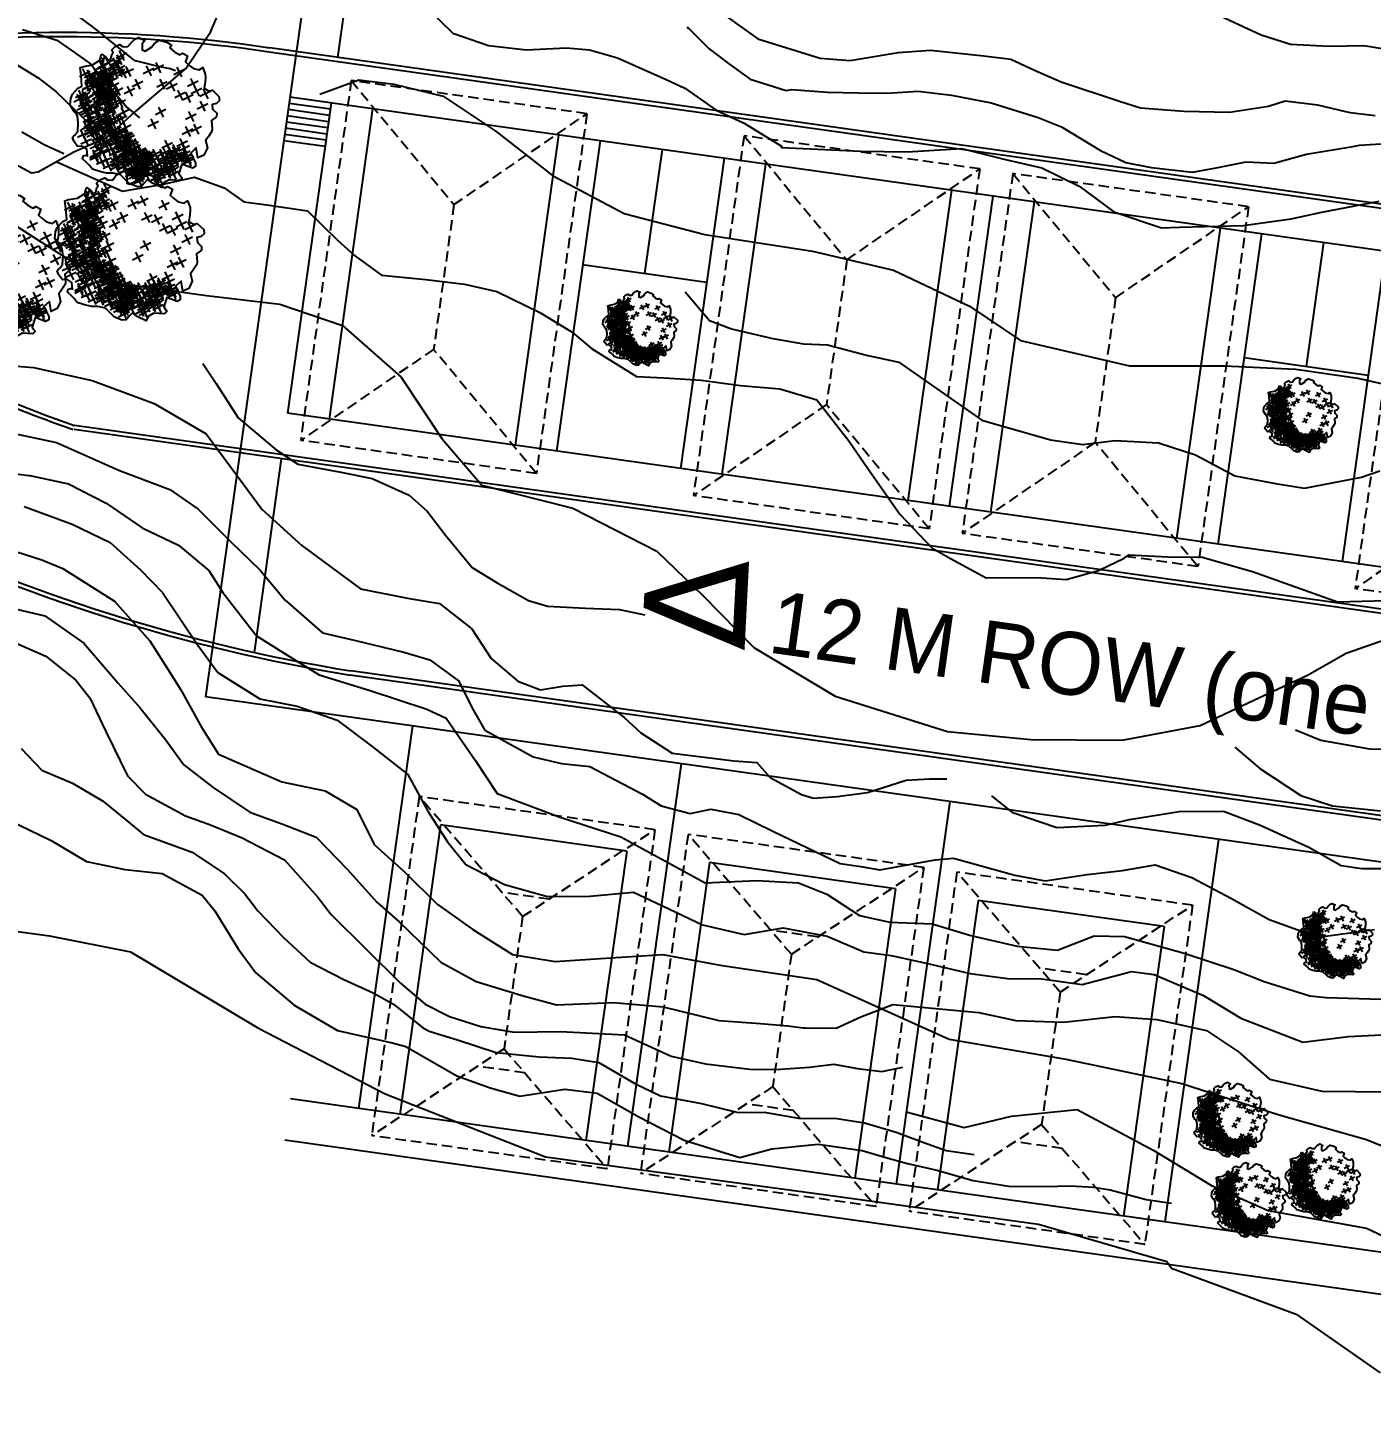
# Model space of a CAD drawing. Header units: inches. Extents: x 200 to 566, y -336 to 11.
# Drawn here: x 244.4 to 308.8, y -160.7 to -94.6 of the extents above; entities that cross this region are included whole.
import ezdxf

# ---------------------------------------------------------------- set-up
doc = ezdxf.new("R2010")
doc.units = ezdxf.units.IN
doc.header["$MEASUREMENT"] = 0
doc.linetypes.add('DASHED', pattern=[0.75, 0.5, -0.25])
doc.layers.get('0').update_dxf_attribs({"color": 31})
for name, color, linetype in [('boundary', 21, 'Continuous'), ('NEW', 7, 'Continuous'), ('pavement', 32, 'Continuous'), ('retaining wall', 7, 'Continuous'), ('roof', 1, 'DASHED'), ('trees', 76, 'Continuous')]:
    doc.layers.add(name, color=color, linetype=linetype)

# ---------------------------------------------------------------- blocks, each defined once
blk = doc.blocks.new('decitree')
at = {"layer": 'boundary'}
blk.add_lwpolyline([(-4.54, 2.53), (-4.18, 2.47), (-3.98, 2.25), (-3.73, 2.5), (-3.82, 2.86), (-3.79, 3.05), (-3.98, 3.19), (-3.85, 3.55), (-3.6, 3.83), (-3.26, 3.8), (-2.93, 3.97), (-2.85, 4.33), (-2.68, 4.75), (-2.46, 5), (-1.93, 5), (-2.01, 4.66), (-1.79, 4.22), (-1.54, 4.25), (-1.21, 4.75), (-1.15, 5.08), (-0.9, 5.52), (-0.29, 5.63), (0.15, 5.58), (0.12, 5.33), (0.65, 5.19), (1.1, 5.19), (1.23, 5.38), (1.68, 5.36), (1.73, 4.86), (2.1, 4.75), (2.54, 4.66), (3.01, 4.75), (3.18, 5.05), (3.59, 4.66), (3.71, 4.44), (3.84, 4.11), (3.98, 3.61), (4.4, 3.58), (4.65, 3.75), (5.34, 3.53), (5.51, 3.25), (5.4, 2.94), (5.12, 2.72), (5.32, 2.39), (5.76, 2.25), (5.87, 1.97), (5.65, 1.53), (5.98, 0.97), (6.04, 0.78), (5.98, 0.31), (5.9, -0.11), (6.29, -0.58), (6.29, -1.22), (5.95, -1.63), (5.68, -1.25), (5.48, -0.97), (5.26, -1.52), (5.95, -2.08), (6.07, -2.33), (5.9, -2.55), (5.01, -2.63), (5.12, -3.41), (5.51, -3.63), (5.4, -3.88), (4.62, -4.19), (4.32, -4.63), (4.34, -5.02), (3.54, -5.02), (3.07, -4.91), (2.93, -5.32), (2.87, -5.63), (2.59, -5.79), (1.93, -5.85), (1.71, -5.77), (0.96, -5.52), (0.37, -5.66), (-0.1, -5.88), (-0.65, -5.99), (-1.26, -6.07), (-1.62, -5.9), (-1.93, -5.79), (-2.32, -5.68), (-2.37, -5.43), (-2.21, -5.29), (-2.07, -5.29), (-2.35, -4.82), (-2.82, -4.77), (-3.1, -4.96), (-3.57, -4.71), (-3.79, -4.49), (-3.76, -4.32), (-3.71, -4.24), (-3.62, -3.85), (-3.87, -3.24), (-4.18, -2.74), (-4.43, -2.58), (-4.57, -2.55), (-5.07, -2.24), (-5.26, -1.74), (-5.29, -1.36), (-5.09, -0.75), (-4.87, -0.47), (-5.32, 0.31), (-5.65, 0.81), (-5.43, 1.03), (-4.85, 1.45), (-4.48, 2.03), (-4.57, 2.47), (-4.54, 2.55)], dxfattribs=at)
at = {"layer": 'trees', "linetype": 'Continuous'}
for points in [[(-3.43, 3.39), (-2.74, 2.83)], [(-2.79, 3.47), (-3.37, 2.72)], [(-0.38, 3.78), (0.32, 3.22)], [(0.26, 3.86), (-0.32, 3.11)], [(1.29, 4.19), (1.98, 3.64)], [(1.93, 4.27), (1.35, 3.53)], [(2.68, 3.83), (3.37, 3.28)], [(3.32, 3.91), (2.73, 3.16)], [(3.21, 3.41), (3.9, 2.86)], [(3.84, 3.5), (3.26, 2.75)], [(3.93, 3.53), (4.62, 2.97)], [(4.57, 3.61), (3.98, 2.86)], [(-4.59, 2.23), (-4.33, 2.19), (-4.18, 2.01), (-4.26, 2.45), (-4.26, 2.46)], [(-4.59, 2.23), (-4.33, 2.19), (-4.18, 2.01), (-4.26, 2.45), (-4.26, 2.46)], [(-4.12, 2.44), (-3.43, 1.89)], [(-3.48, 2.53), (-4.07, 1.78)], [(-3.62, 2.64), (-2.93, 2.08)], [(-2.99, 2.72), (-3.57, 1.97)], [(-3.48, 2.55), (-2.79, 2)], [(-2.9, 2.28), (-3.48, 1.53)], [(-3.46, 3), (-2.76, 2.44)], [(-2.85, 2.64), (-3.43, 1.89)], [(-2.82, 3.08), (-3.4, 2.33)], [(-3.12, 2.39), (-2.43, 1.83)], [(-2.49, 2.47), (-3.07, 1.72)], [(-2.37, 2.22), (-2.96, 1.47)], [(-2.04, 2.28), (-2.62, 1.53)], [(-2.4, 2.47), (-1.71, 1.92)], [(-1.76, 2.55), (-2.35, 1.81)], [(-0.96, 3.22), (-0.26, 2.67)], [(-0.32, 3.3), (-0.9, 2.55)], [(0.49, 2.72), (1.18, 2.17)], [(1.12, 2.8), (0.54, 2.06)], [(1.26, 2.92), (1.96, 2.36)], [(1.9, 3), (1.32, 2.25)], [(2.15, 2.55), (2.84, 2)], [(2.79, 2.64), (2.21, 1.89)], [(2.79, 2.67), (3.48, 2.11)], [(3.43, 2.75), (2.84, 2)], [(4.15, 2.53), (4.84, 1.97)], [(4.79, 2.61), (4.21, 1.86)], [(-4.62, 1.22), (-3.93, 0.67)], [(-3.98, 1.31), (-4.57, 0.56)], [(-4.46, 1.92), (-3.76, 1.36)], [(-4.4, 2.06), (-3.71, 1.5)], [(-3.82, 2), (-4.4, 1.25)], [(-3.76, 2.14), (-4.35, 1.39)], [(-4.32, 1.56), (-3.62, 1)], [(-3.68, 1.64), (-4.26, 0.89)], [(-4.07, 1.81), (-3.37, 1.25)], [(-3.43, 1.89), (-4.01, 1.14)], [(-4.01, 1.14), (-3.32, 0.59)], [(-3.37, 1.22), (-3.96, 0.47)], [(-3.9, 1.36), (-3.21, 0.81)], [(-3.26, 1.45), (-3.85, 0.7)], [(-3.79, 1.39), (-3.1, 0.84)], [(-3.15, 1.47), (-3.73, 0.72)], [(-3.6, 1.2), (-2.9, 0.64)], [(-3.57, 1.67), (-2.87, 1.11)], [(-3.54, 2.19), (-2.85, 1.64)], [(-2.96, 1.28), (-3.54, 0.53)], [(-3.54, 1.25), (-2.85, 0.7)], [(-2.93, 1.75), (-3.51, 1)], [(-2.9, 1.33), (-3.48, 0.59)], [(-3.43, 2.03), (-2.74, 1.47)], [(-2.79, 2.11), (-3.37, 1.36)], [(-3.29, 1.2), (-2.6, 0.64)], [(-3.26, 1.86), (-2.57, 1.31)], [(-2.65, 1.28), (-3.23, 0.53)], [(-2.62, 1.94), (-3.21, 1.2)], [(-3.01, 2.14), (-2.32, 1.58)], [(-2.68, 2.19), (-1.99, 1.64)], [(-1.62, 1.11), (-0.93, 0.56)], [(-0.99, 1.2), (-1.57, 0.45)], [(-1.29, 1.89), (-0.6, 1.33)], [(-0.65, 1.97), (-1.24, 1.22)], [(3.68, 1.39), (4.37, 0.84)], [(4.32, 1.47), (3.73, 0.72)], [(-5.43, 0.81), (-4.73, 0.25)], [(-4.79, 0.89), (-5.37, 0.14)], [(-5.07, 0.89), (-4.37, 0.34)], [(-4.43, 0.97), (-5.01, 0.22)], [(-4.87, 0.67), (-4.18, 0.11)], [(-4.23, 0.75), (-4.82, 0)], [(-4.82, 0.56), (-4.12, 0)], [(-4.18, 0.64), (-4.76, -0.11)], [(-4.15, 0.06), (-4.73, -0.69)], [(-4.15, 0), (-4.73, -0.75)], [(-4.68, 0.59), (-3.98, 0.03)], [(-4.65, 0.5), (-3.96, -0.05)], [(-4.04, 0.67), (-4.62, -0.08)], [(-4.01, 0.59), (-4.6, -0.16)], [(-4.54, 0.78), (-3.85, 0.22)], [(-3.9, 0.86), (-4.48, 0.11)], [(-4.4, 0.03), (-3.71, -0.52)], [(-3.76, 0.11), (-4.35, -0.63)], [(-4.32, 0.45), (-3.62, -0.11)], [(-3.68, 0.53), (-4.26, -0.22)], [(-4.21, 0.45), (-3.51, -0.11)], [(-4.15, 0.53), (-3.46, -0.02)], [(-3.57, 0.53), (-4.15, -0.22)], [(-3.51, 0.61), (-4.1, -0.14)], [(-4.04, 0.89), (-3.35, 0.34)], [(-3.4, 0.97), (-3.98, 0.22)], [(-3.9, 0.03), (-3.21, -0.52)], [(-3.26, 0.11), (-3.85, -0.63)], [(-3.82, 0.45), (-3.12, -0.11)], [(-3.23, 0.03), (-3.82, -0.72)], [(-3.18, 0.53), (-3.76, -0.22)], [(-3.68, 0.53), (-2.99, -0.02)], [(-3.04, 0.61), (-3.62, -0.14)], [(-3.6, 0.97), (-2.9, 0.42)], [(-2.96, 1.06), (-3.54, 0.31)], [(-3.46, 0.34), (-2.76, -0.22)], [(-3.46, 0.09), (-2.76, -0.47)], [(-2.82, 0.42), (-3.4, -0.33)], [(-2.82, 0.17), (-3.4, -0.58)], [(-2.82, 0.03), (-3.4, -0.72)], [(-3.32, 0.7), (-2.62, 0.14)], [(-2.68, 0.78), (-3.26, 0.03)], [(-2.65, 0), (-3.23, -0.75)], [(-3.18, 0.09), (-2.49, -0.47)], [(-2.57, 0.03), (-3.15, -0.72)], [(-2.54, 0.17), (-3.12, -0.58)], [(-3.04, 0.47), (-2.35, -0.08)], [(-2.4, 0.56), (-2.99, -0.19)], [(-2.96, 0.95), (-2.26, 0.39)], [(-2.96, 0.17), (-2.26, -0.39)], [(-2.32, 1.03), (-2.9, 0.28)], [(-2.32, 0.25), (-2.9, -0.5)], [(-2.68, 0.14), (-1.99, -0.41)], [(-2.65, 0.22), (-1.96, -0.33)], [(-2.04, 0.22), (-2.62, -0.52)], [(-2.01, 0.31), (-2.6, -0.44)], [(-2.51, 0.72), (-1.82, 0.17)], [(-1.87, 0.81), (-2.46, 0.06)], [(-1.26, 0.03), (-1.85, -0.72)], [(1.35, 0.67), (2.04, 0.11)], [(1.98, 0.75), (1.4, 0)], [(3.96, 0.2), (4.65, -0.36)], [(4.59, 0.28), (4.01, -0.47)], [(4.48, 0.67), (5.18, 0.11)], [(5.12, 0.75), (4.54, 0)], [(-4.98, -0.86), (-4.29, -1.41)], [(-4.35, -0.77), (-4.93, -1.52)], [(-4.79, -0.02), (-4.1, -0.58)], [(-4.79, -0.08), (-4.1, -0.63)], [(-4.73, -0.77), (-4.04, -1.33)], [(-4.1, -0.69), (-4.68, -1.44)], [(-4.37, -0.83), (-3.68, -1.38)], [(-3.73, -0.75), (-4.32, -1.49)], [(-4.01, -0.27), (-3.32, -0.83)], [(-3.37, -0.19), (-3.96, -0.94)], [(-3.87, -0.05), (-3.18, -0.61)], [(-3.73, -0.41), (-3.04, -0.97)], [(-3.1, -0.33), (-3.68, -1.08)], [(-3.65, -0.94), (-2.96, -1.49)], [(-3.01, -0.86), (-3.6, -1.61)], [(-3.51, -0.11), (-2.82, -0.66)], [(-3.51, -0.61), (-2.82, -1.16)], [(-2.87, -0.02), (-3.46, -0.77)], [(-3.46, -0.05), (-2.76, -0.61)], [(-2.87, -0.52), (-3.46, -1.27)], [(-3.4, -0.3), (-2.71, -0.86)], [(-2.76, -0.22), (-3.35, -0.97)], [(-3.29, -0.08), (-2.6, -0.63)], [(-3.29, -1.02), (-2.6, -1.58)], [(-2.65, -0.94), (-3.23, -1.69)], [(-3.21, -0.05), (-2.51, -0.61)], [(-3.12, -0.27), (-2.43, -0.83)], [(-3.12, -0.61), (-2.43, -1.16)], [(-2.49, -0.19), (-3.07, -0.94)], [(-2.49, -0.52), (-3.07, -1.27)], [(-2.85, -0.27), (-2.15, -0.83)], [(-2.82, -0.33), (-2.12, -0.88)], [(-2.21, -0.19), (-2.79, -0.94)], [(-2.18, -0.25), (-2.76, -1)], [(-2.74, -0.11), (-2.04, -0.66)], [(-2.1, -0.02), (-2.68, -0.77)], [(-2.62, -0.22), (-1.93, -0.77)], [(-2.6, -0.8), (-1.9, -1.36)], [(-1.99, -0.14), (-2.57, -0.88)], [(-2.57, -0.72), (-1.87, -1.27)], [(-1.96, -0.72), (-2.54, -1.47)], [(-1.93, -0.63), (-2.51, -1.38)], [(-2.37, -0.83), (-1.68, -1.38)], [(-1.74, -0.75), (-2.32, -1.49)], [(-2.26, -0.16), (-1.57, -0.72)], [(-2.26, -0.88), (-1.57, -1.44)], [(-1.62, -0.08), (-2.21, -0.83)], [(-2.21, -0.72), (-1.51, -1.27)], [(-1.62, -0.8), (-2.21, -1.55)], [(-1.57, -0.63), (-2.15, -1.38)], [(-1.9, -0.05), (-1.21, -0.61)], [(-1.32, -0.63), (-0.63, -1.19)], [(-0.68, -0.55), (-1.26, -1.3)], [(-0.6, -1.08), (-1.18, -1.83)], [(1.21, -0.44), (1.9, -1)], [(1.85, -0.36), (1.26, -1.11)], [(3.98, -0.86), (4.68, -1.41)], [(4.62, -0.77), (4.04, -1.52)], [(4.93, -1.05), (4.34, -1.8)], [(-4.96, -1.22), (-4.26, -1.77)], [(-4.32, -1.13), (-4.9, -1.88)], [(-4.48, -1.38), (-3.79, -1.94)], [(-4.46, -1.69), (-3.76, -2.24)], [(-3.85, -1.3), (-4.43, -2.05)], [(-3.82, -1.61), (-4.4, -2.35)], [(-4.29, -1.25), (-3.6, -1.8)], [(-3.65, -1.16), (-4.23, -1.91)], [(-4.18, -1.83), (-3.48, -2.38)], [(-3.54, -1.74), (-4.12, -2.49)], [(-4.01, -1.91), (-3.32, -2.47)], [(-3.37, -1.83), (-3.96, -2.58)], [(-3.87, -1.49), (-3.18, -2.05)], [(-3.23, -1.41), (-3.82, -2.16)], [(-3.73, -1.94), (-3.04, -2.49)], [(-3.1, -1.86), (-3.68, -2.6)], [(-2.82, -2.19), (-3.4, -2.94)], [(-3.29, -1.52), (-2.6, -2.08)], [(-3.26, -1.36), (-2.57, -1.91)], [(-2.65, -1.44), (-3.23, -2.19)], [(-2.62, -1.27), (-3.21, -2.02)], [(-2.96, -1.94), (-2.26, -2.49)], [(-2.32, -1.86), (-2.9, -2.6)], [(-2.71, -2.19), (-2.01, -2.74)], [(-2.65, -1.91), (-1.96, -2.47)], [(-2.07, -2.1), (-2.65, -2.85)], [(-2.01, -1.83), (-2.6, -2.58)], [(-2.51, -1.19), (-1.82, -1.74)], [(-2.51, -1.41), (-1.82, -1.97)], [(-1.87, -1.11), (-2.46, -1.86)], [(-1.87, -1.33), (-2.46, -2.08)], [(-2.37, -1.66), (-1.68, -2.22)], [(-2.35, -1.83), (-1.65, -2.38)], [(-1.74, -1.58), (-2.32, -2.33)], [(-1.71, -1.74), (-2.29, -2.49)], [(-2.01, -1.66), (-1.32, -2.22)], [(-1.43, -2.13), (-2.01, -2.88)], [(-1.37, -1.58), (-1.96, -2.33)], [(-1.96, -2.08), (-1.26, -2.63)], [(-1.93, -1.61), (-1.24, -2.16)], [(-1.32, -1.99), (-1.9, -2.74)], [(-1.29, -1.52), (-1.87, -2.27)], [(-1.82, -1.99), (-1.13, -2.55)], [(-1.76, -1.41), (-1.07, -1.97)], [(-1.18, -1.91), (-1.76, -2.66)], [(-1.13, -1.33), (-1.71, -2.08)], [(-1.43, -1.33), (-0.74, -1.88)], [(-0.79, -1.25), (-1.37, -1.99)], [(-1.29, -2.13), (-0.6, -2.69)], [(-1.24, -1.16), (-0.54, -1.72)], [(-0.65, -2.05), (-1.24, -2.8)], [(-0.93, -2.1), (-0.24, -2.66)], [(-0.29, -2.02), (-0.88, -2.77)], [(-0.21, -2.13), (-0.79, -2.88)], [(-0.18, -2.16), (-0.76, -2.91)], [(-0.65, -1.66), (0.04, -2.22)], [(-0.01, -1.58), (-0.6, -2.33)], [(-0.35, -2.19), (0.35, -2.74)], [(0.29, -2.1), (-0.29, -2.85)], [(-0.21, -2.19), (0.49, -2.74)], [(0.43, -2.1), (-0.15, -2.85)], [(0.6, -2.19), (0.01, -2.94)], [(2.96, -1.49), (3.65, -2.05)], [(3.59, -1.41), (3.01, -2.16)], [(3.07, -2.08), (3.76, -2.63)], [(3.71, -1.99), (3.12, -2.74)], [(3.46, -1.86), (4.15, -2.41)], [(4.09, -1.77), (3.51, -2.52)], [(4.23, -2.13), (3.65, -2.88)], [(3.68, -1.52), (4.37, -2.08)], [(4.32, -1.44), (3.73, -2.19)], [(3.73, -1.72), (4.43, -2.27)], [(4.34, -2.16), (3.76, -2.91)], [(4.37, -1.63), (3.79, -2.38)], [(3.98, -1.86), (4.68, -2.41)], [(4.62, -1.77), (4.04, -2.52)], [(4.68, -2.13), (4.09, -2.88)], [(4.29, -1.13), (4.98, -1.69)], [(4.32, -1.94), (5.01, -2.49)], [(4.95, -1.86), (4.37, -2.6)], [(4.51, -1.49), (5.2, -2.05)], [(5.15, -1.41), (4.57, -2.16)], [(4.57, -1.94), (5.26, -2.49)], [(5.2, -1.86), (4.62, -2.6)], [(4.68, -1.69), (5.37, -2.24)], [(4.68, -1.77), (5.37, -2.33)], [(5.32, -1.61), (4.73, -2.35)], [(5.32, -1.69), (4.73, -2.44)], [(4.95, -1.74), (5.65, -2.3)], [(5.59, -1.66), (5.01, -2.41)], [(5.04, -1.91), (5.73, -2.47)], [(5.68, -1.83), (5.09, -2.58)], [(-3.6, -2.35), (-2.9, -2.91)], [(-2.96, -2.27), (-3.54, -3.02)], [(-3.48, -2.99), (-2.79, -3.55)], [(-3.46, -2.27), (-2.76, -2.83)], [(-2.85, -2.91), (-3.43, -3.66)], [(-3.37, -2.72), (-2.68, -3.27)], [(-2.74, -2.63), (-3.32, -3.38)], [(-3.18, -2.96), (-2.49, -3.52)], [(-2.54, -2.88), (-3.12, -3.63)], [(-3.04, -3.21), (-2.35, -3.77)], [(-2.4, -3.13), (-2.99, -3.88)], [(-2.87, -2.99), (-2.18, -3.55)], [(-2.82, -2.55), (-2.12, -3.1)], [(-2.24, -2.91), (-2.82, -3.66)], [(-2.82, -3.3), (-2.12, -3.85)], [(-2.18, -2.47), (-2.76, -3.21)], [(-2.18, -3.21), (-2.76, -3.96)], [(-2.68, -2.83), (-1.99, -3.38)], [(-2.04, -2.74), (-2.62, -3.49)], [(-2.54, -2.38), (-1.85, -2.94)], [(-1.9, -2.3), (-2.49, -3.05)], [(-2.37, -2.55), (-1.68, -3.1)], [(-2.35, -2.69), (-1.65, -3.24)], [(-1.74, -2.47), (-2.32, -3.21)], [(-1.71, -2.6), (-2.29, -3.35)], [(-1.71, -3.3), (-2.29, -4.05)], [(-2.24, -2.55), (-1.54, -3.1)], [(-1.6, -2.47), (-2.18, -3.21)], [(-2.07, -2.22), (-1.37, -2.77)], [(-2.07, -3.24), (-1.37, -3.8)], [(-1.43, -3.16), (-2.01, -3.91)], [(-1.9, -2.41), (-1.21, -2.96)], [(-1.26, -2.33), (-1.85, -3.08)], [(-1.79, -2.49), (-1.1, -3.05)], [(-1.15, -2.41), (-1.74, -3.16)], [(-1.65, -2.55), (-0.96, -3.1)], [(-1.01, -2.47), (-1.6, -3.21)], [(-1.49, -2.35), (-0.79, -2.91)], [(-0.85, -2.27), (-1.43, -3.02)], [(-1.4, -2.58), (-0.71, -3.13)], [(-0.76, -2.49), (-1.35, -3.24)], [(-1.32, -2.96), (-0.63, -3.52)], [(-0.74, -3.27), (-1.32, -4.02)], [(-0.68, -2.88), (-1.26, -3.63)], [(-1.07, -2.41), (-0.38, -2.96)], [(-1.07, -2.55), (-0.38, -3.1)], [(-0.43, -2.33), (-1.01, -3.08)], [(-0.43, -2.47), (-1.01, -3.21)], [(-0.85, -2.22), (-0.15, -2.77)], [(-0.85, -3.1), (-0.15, -3.66)], [(-0.82, -2.24), (-0.13, -2.8)], [(-0.21, -3.02), (-0.79, -3.77)], [(-0.76, -2.58), (-0.07, -3.13)], [(-0.76, -2.96), (-0.07, -3.52)], [(-0.13, -2.49), (-0.71, -3.24)], [(0.04, -3.3), (-0.54, -4.05)], [(-0.51, -3.08), (0.18, -3.63)], [(0.12, -2.99), (-0.46, -3.74)], [(-0.32, -2.58), (0.37, -3.13)], [(-0.29, -3.21), (0.4, -3.77)], [(0.32, -2.49), (-0.26, -3.24)], [(0.35, -3.13), (-0.24, -3.88)], [(-0.18, -2.55), (0.51, -3.1)], [(0.46, -2.47), (-0.13, -3.21)], [(-0.04, -2.27), (0.65, -2.83)], [(-0.01, -3.05), (0.68, -3.6)], [(0.01, -2.66), (0.71, -3.21)], [(0.01, -3.02), (0.71, -3.58)], [(0.62, -2.96), (0.04, -3.71)], [(0.65, -2.58), (0.07, -3.33)], [(0.65, -2.94), (0.07, -3.69)], [(0.15, -2.66), (0.85, -3.21)], [(0.79, -2.58), (0.21, -3.33)], [(0.26, -2.83), (0.96, -3.38)], [(0.29, -2.88), (0.98, -3.44)], [(0.9, -2.74), (0.32, -3.49)], [(0.49, -2.63), (1.18, -3.19)], [(1.12, -2.55), (0.54, -3.3)], [(0.54, -3.16), (1.23, -3.71)], [(0.6, -3.02), (1.29, -3.58)], [(1.18, -3.08), (0.6, -3.82)], [(0.62, -3.3), (1.32, -3.85)], [(1.23, -2.94), (0.65, -3.69)], [(1.26, -3.21), (0.68, -3.96)], [(0.71, -2.41), (1.4, -2.96)], [(0.73, -2.77), (1.43, -3.33)], [(1.37, -2.69), (0.79, -3.44)], [(0.93, -3.24), (1.62, -3.8)], [(1.23, -2.8), (1.93, -3.35)], [(1.23, -2.85), (1.93, -3.41)], [(1.23, -2.91), (1.93, -3.46)], [(1.85, -3.24), (1.26, -3.99)], [(1.87, -2.72), (1.29, -3.46)], [(1.87, -2.77), (1.29, -3.52)], [(1.87, -2.83), (1.29, -3.58)], [(1.37, -3.13), (2.07, -3.69)], [(2.01, -3.05), (1.43, -3.8)], [(1.65, -2.88), (2.35, -3.44)], [(2.29, -2.8), (1.71, -3.55)], [(1.71, -3.08), (2.4, -3.63)], [(2.32, -3.3), (1.73, -4.05)], [(2.35, -2.99), (1.76, -3.74)], [(1.9, -2.8), (2.59, -3.35)], [(1.9, -2.99), (2.59, -3.55)], [(2.54, -2.72), (1.96, -3.46)], [(2.54, -2.91), (1.96, -3.66)], [(1.98, -2.99), (2.68, -3.55)], [(2.62, -2.91), (2.04, -3.66)], [(2.15, -2.99), (2.84, -3.55)], [(2.15, -3.27), (2.84, -3.82)], [(2.79, -2.91), (2.21, -3.66)], [(2.79, -3.19), (2.21, -3.94)], [(2.4, -2.55), (3.09, -3.1)], [(3.04, -2.47), (2.46, -3.21)], [(2.48, -3.02), (3.18, -3.58)], [(3.12, -2.94), (2.54, -3.69)], [(3.46, -3.27), (2.87, -4.02)], [(2.9, -2.3), (3.59, -2.85)], [(3.54, -2.22), (2.96, -2.96)], [(3.07, -3.1), (3.76, -3.66)], [(3.09, -2.52), (3.79, -3.08)], [(3.71, -3.02), (3.12, -3.77)], [(3.73, -2.44), (3.15, -3.19)], [(3.21, -2.66), (3.9, -3.21)], [(3.84, -2.58), (3.26, -3.33)], [(3.59, -2.22), (4.29, -2.77)], [(3.62, -2.63), (4.32, -3.19)], [(4.26, -2.55), (3.68, -3.3)], [(3.71, -2.24), (4.4, -2.8)], [(4.29, -3.24), (3.71, -3.99)], [(3.73, -2.69), (4.43, -3.24)], [(3.76, -3.08), (4.45, -3.63)], [(4.37, -2.6), (3.79, -3.35)], [(4.4, -2.99), (3.82, -3.74)], [(3.82, -3.19), (4.51, -3.74)], [(3.82, -3.3), (4.51, -3.85)], [(4.45, -3.1), (3.87, -3.85)], [(4.45, -3.21), (3.87, -3.96)], [(4.04, -2.22), (4.73, -2.77)], [(4.15, -2.85), (4.84, -3.41)], [(4.18, -2.44), (4.87, -2.99)], [(4.18, -3.13), (4.87, -3.69)], [(4.79, -2.77), (4.21, -3.52)], [(4.82, -2.35), (4.23, -3.1)], [(4.82, -3.05), (4.23, -3.8)], [(5.04, -3.27), (4.45, -4.02)], [(-3.48, -3.66), (-2.79, -4.21)], [(-2.85, -3.58), (-3.43, -4.32)], [(-3.01, -4.02), (-2.32, -4.57)], [(-2.37, -3.94), (-2.96, -4.68)], [(-2.35, -3.38), (-1.65, -3.94)], [(-2.18, -4.02), (-1.49, -4.57)], [(-1.54, -3.94), (-2.12, -4.68)], [(-2.07, -3.55), (-1.37, -4.1)], [(-1.43, -3.46), (-2.01, -4.21)], [(-1.9, -3.74), (-1.21, -4.3)], [(-1.26, -3.66), (-1.85, -4.41)], [(-1.82, -4.13), (-1.13, -4.68)], [(-1.18, -4.05), (-1.76, -4.8)], [(-1.65, -3.41), (-0.96, -3.96)], [(-1.01, -3.33), (-1.6, -4.07)], [(-1.49, -4.21), (-0.79, -4.77)], [(-0.85, -4.13), (-1.43, -4.88)], [(-1.4, -3.63), (-0.71, -4.19)], [(-1.37, -3.35), (-0.68, -3.91)], [(-0.76, -3.55), (-1.35, -4.3)], [(-1.1, -3.91), (-0.4, -4.46)], [(-0.46, -3.82), (-1.04, -4.57)], [(-0.71, -3.88), (-0.01, -4.43)], [(-0.6, -3.38), (0.1, -3.94)], [(-0.57, -3.85), (0.12, -4.41)], [(0.07, -3.77), (-0.51, -4.52)], [(-0.26, -4.1), (0.43, -4.66)], [(-0.26, -4.35), (0.43, -4.91)], [(0.37, -4.02), (-0.21, -4.77)], [(0.37, -4.27), (-0.21, -5.02)], [(-0.15, -3.41), (0.54, -3.96)], [(0.49, -3.33), (-0.1, -4.07)], [(0.1, -3.49), (0.79, -4.05)], [(0.15, -3.35), (0.85, -3.91)], [(0.73, -3.41), (0.15, -4.16)], [(0.21, -4.02), (0.9, -4.57)], [(0.26, -3.91), (0.96, -4.46)], [(0.85, -3.94), (0.26, -4.68)], [(0.51, -3.69), (1.21, -4.24)], [(0.54, -3.96), (1.23, -4.52)], [(1.15, -3.6), (0.57, -4.35)], [(0.57, -4.1), (1.26, -4.66)], [(1.18, -3.88), (0.6, -4.63)], [(1.21, -4.02), (0.62, -4.77)], [(1.23, -4.35), (0.65, -5.1)], [(0.9, -4.05), (1.6, -4.6)], [(1.54, -3.96), (0.96, -4.71)], [(1.04, -3.66), (1.73, -4.21)], [(1.1, -3.55), (1.79, -4.1)], [(1.68, -3.58), (1.1, -4.32)], [(1.73, -3.46), (1.15, -4.21)], [(1.21, -3.33), (1.9, -3.88)], [(1.32, -4.38), (2.01, -4.93)], [(1.96, -4.3), (1.37, -5.05)], [(1.4, -4.16), (2.1, -4.71)], [(1.43, -3.66), (2.12, -4.21)], [(2.04, -4.07), (1.46, -4.82)], [(2.07, -3.58), (1.48, -4.32)], [(1.57, -4.32), (2.26, -4.88)], [(2.21, -4.24), (1.62, -4.99)], [(1.68, -3.38), (2.37, -3.94)], [(1.68, -3.66), (2.37, -4.21)], [(2.32, -3.58), (1.73, -4.32)], [(1.9, -3.58), (2.59, -4.13)], [(1.93, -4.3), (2.62, -4.85)], [(1.93, -4.38), (2.62, -4.93)], [(2.54, -3.49), (1.96, -4.24)], [(1.98, -3.96), (2.68, -4.52)], [(2.57, -4.21), (1.98, -4.96)], [(2.57, -4.3), (1.98, -5.05)], [(2.62, -3.88), (2.04, -4.63)], [(2.1, -3.99), (2.79, -4.55)], [(2.12, -3.52), (2.82, -4.07)], [(2.73, -3.91), (2.15, -4.66)], [(2.76, -3.44), (2.18, -4.19)], [(2.23, -3.66), (2.93, -4.21)], [(2.87, -3.58), (2.29, -4.32)], [(2.32, -4.02), (3.01, -4.57)], [(2.96, -3.94), (2.37, -4.68)], [(2.4, -3.96), (3.09, -4.52)], [(3.04, -3.88), (2.46, -4.63)], [(2.51, -4.38), (3.21, -4.93)], [(3.15, -4.3), (2.57, -5.05)], [(2.73, -3.58), (3.43, -4.13)], [(3.37, -3.49), (2.79, -4.24)], [(2.82, -3.35), (3.51, -3.91)], [(2.93, -3.94), (3.62, -4.49)], [(3.57, -3.85), (2.98, -4.6)], [(3.09, -3.69), (3.79, -4.24)], [(3.73, -3.6), (3.15, -4.35)], [(3.26, -3.6), (3.96, -4.16)], [(3.29, -3.91), (3.98, -4.46)], [(3.29, -4.21), (3.98, -4.77)], [(3.29, -4.24), (3.98, -4.8)], [(3.9, -3.52), (3.32, -4.27)], [(3.93, -3.82), (3.34, -4.57)], [(3.93, -4.13), (3.34, -4.88)], [(3.93, -4.16), (3.34, -4.91)], [(3.59, -3.69), (4.29, -4.24)], [(3.59, -4.21), (4.29, -4.77)], [(3.65, -3.33), (4.34, -3.88)], [(4.23, -3.6), (3.65, -4.35)], [(4.23, -4.13), (3.65, -4.88)], [(3.98, -3.49), (4.68, -4.05)], [(4.62, -3.41), (4.04, -4.16)], [(4.4, -3.35), (5.09, -3.91)], [(-1.9, -4.66), (-1.21, -5.21)], [(-1.87, -4.71), (-1.18, -5.27)], [(-1.26, -4.57), (-1.85, -5.32)], [(-1.24, -4.63), (-1.82, -5.38)], [(-1.79, -4.85), (-1.1, -5.41)], [(-1.15, -4.77), (-1.74, -5.52)], [(-1.18, -4.93), (-0.49, -5.49)], [(-0.54, -4.85), (-1.13, -5.6)], [(-0.93, -4.68), (-0.24, -5.24)], [(-0.29, -4.6), (-0.88, -5.35)], [(-0.54, -5.02), (0.15, -5.57)], [(0.1, -4.93), (-0.49, -5.68)], [(-0.01, -4.57), (0.68, -5.13)], [(0.01, -4.82), (0.71, -5.38)], [(0.62, -4.49), (0.04, -5.24)], [(0.65, -4.74), (0.07, -5.49)], [(0.57, -4.57), (1.26, -5.13)], [(0.6, -4.43), (1.29, -4.99)], [(1.21, -4.49), (0.62, -5.24)], [(0.79, -4.8), (1.48, -5.35)], [(1.43, -4.71), (0.85, -5.46)], [(0.85, -4.71), (1.54, -5.27)], [(1.48, -4.63), (0.9, -5.38)], [(1.32, -4.82), (2.01, -5.38)], [(1.96, -4.74), (1.37, -5.49)], [(1.57, -4.6), (2.26, -5.16)], [(2.21, -4.52), (1.62, -5.27)], [(1.62, -4.88), (2.32, -5.43)], [(2.26, -4.8), (1.68, -5.54)], [(1.93, -4.68), (2.62, -5.24)], [(2.57, -4.6), (1.98, -5.35)], [(2.12, -4.71), (2.82, -5.27)], [(2.76, -4.63), (2.18, -5.38)], [(2.18, -5.05), (2.87, -5.6)], [(2.82, -4.96), (2.23, -5.71)]]:
    blk.add_lwpolyline(points, dxfattribs=at)

msp = doc.modelspace()

# ---------------------------------------------------------------- linework, layer by layer
for points in [[(254.123, -92.653), (253.161, -94.941), (252.065, -96.571), (249.582, -98.664), (248.229, -99.915), (246.668, -100.608), (244.958, -101.556), (244.63, -101.608), (243.485, -100.98)], [(243.15, -93.194), (244.896, -93.286), (246.649, -93.936), (247.643, -94.666), (249.531, -96.204), (250.749, -96.502), (251.281, -96.6), (251.535, -96.7)], [(263.621, -93.743), (264.822, -94.904), (266.523, -95.503), (268.346, -95.696), (270.268, -95.61), (271.357, -95.705), (272.701, -96.079), (275.039, -97.131), (275.928, -97.533), (277.432, -98.59), (278.779, -99.217), (280.561, -100.323), (280.561, -100.374), (284.357, -100.556), (286.583, -100.595), (289.186, -100.429), (291.29, -100.95), (293.039, -101.346), (294.819, -102.224), (296.475, -103.458), (298.759, -104.232), (299.619, -104.202), (302.677, -104.109), (304.975, -103.792), (306.439, -103.48), (309.19, -102.958)], [(277.534, -93.82), (279.42, -95.18), (282.414, -96.102), (283.857, -96.221), (286.154, -95.829), (287.696, -95.719), (290.253, -95.984), (291.544, -96.155), (292.688, -96.681), (293.958, -97.232), (296.749, -98.156), (297.764, -98.48), (299.84, -98.646), (302.015, -98.685), (303.883, -98.396), (304.69, -98.138), (306.234, -98.333), (307.578, -98.655), (307.806, -98.705), (308.996, -98.85)], [(309.444, -95.678), (308.456, -95.505), (306.787, -95.54), (304.94, -95.448), (303.545, -94.999), (301.157, -93.896)], [(244.203, -94.736), (245.853, -95.234), (246.694, -95.838), (247.458, -96.367), (248.33, -97.403), (249.226, -98.463), (249.813, -98.967)], [(276.025, -94.615), (276.101, -94.665), (277.098, -95.649), (278.016, -96.354), (279.06, -97.11), (280.786, -97.658), (281.064, -97.606), (282.759, -97.724), (284.252, -97.767), (285.618, -97.785), (287.109, -97.675), (288.704, -97.869), (290.605, -98.24), (292.863, -98.938), (293.98, -99.388), (295.838, -100.519), (297.058, -101.096), (298.274, -101.343), (300.249, -101.561), (301.385, -101.352), (302.823, -101.065), (304.139, -101.134), (305.702, -100.694), (307.924, -100.327), (308.252, -100.275), (309.793, -100.165)], [(243.764, -96.311), (244.961, -97.04), (245.803, -97.695), (246.672, -98.528), (247.439, -99.285), (247.849, -99.79)], [(258.453, -97.83), (260.318, -97.135), (261.989, -97.354), (264.348, -97.925), (266.895, -99.611), (269.598, -101.727), (273.032, -103.534), (276.887, -104.554), (282.054, -105.337), (285.933, -106.254), (289.567, -107.985), (292.012, -109.62), (297.234, -110.834), (301.785, -110.835), (305.201, -110.994), (308.164, -111.434), (312.877, -112.499)], [(244.179, -99.632), (245.248, -100.235), (246.188, -100.661)], [(245.854, -101.059), (248.99, -102.473), (250.884, -102.158), (252.449, -101.794), (253.871, -102.319), (254.814, -102.974), (255.903, -103.12), (257.854, -103.414), (259.285, -104.801), (260.102, -105.558), (261.402, -106.489), (263.529, -106.706), (265.378, -106.924), (266.924, -107.271), (268.983, -108.274), (270.536, -109.23), (271.455, -110.011), (273.619, -111.343), (274.934, -111.412), (276.706, -111.529), (278.605, -111.773), (280.479, -111.94), (282.254, -112.463), (283.792, -114.433), (284.691, -115.747), (286.231, -117.945), (287.765, -119.559), (288.655, -120.061), (290.359, -120.99), (292.786, -120.977), (294.203, -121.071), (295.741, -120.631), (296.974, -120.041), (297.2, -119.888), (299.072, -119.979), (300.716, -119.995), (303.125, -120.692), (307.186, -122.141), (309.537, -122.077)], [(243.923, -104.149), (246.317, -105.683), (248.961, -106.912), (253.014, -107.473), (256.535, -107.885), (259.53, -108.909), (262.338, -111.379), (264.291, -114.311), (266.212, -116.558), (270.573, -117.65), (274.591, -119.707), (276.813, -121.851), (279.241, -124.323), (283.135, -126.66), (288.513, -128.354), (292.512, -128.738), (296.887, -128.765), (300.622, -128.059), (303.189, -126.853), (305.755, -125.648), (307.615, -124.598), (310.16, -123.696)], [(275.954, -107.298), (277.106, -108.661), (278.173, -109.061), (280.15, -109.532), (281.62, -109.778), (282.758, -109.823), (284.635, -110.32), (286.181, -110.666), (290.155, -113.434), (293.452, -114.38), (294.997, -114.6), (296.537, -114.414), (298.612, -114.529), (300.388, -115.103), (302.269, -116.107), (304.22, -116.477), (305.613, -116.697), (308.339, -116.175), (309.22, -115.866)], [(242.323, -110.728), (244.728, -110.917), (247.542, -111.536), (250.514, -112.636), (253.008, -114.094), (254.778, -116.493), (255.676, -117.706), (257.592, -119.446), (260.396, -121.51), (262.651, -121.954), (264.172, -122.225), (265.727, -123.433), (266.652, -124.848), (267.928, -125.932), (269.02, -126.357), (270.08, -126.174), (271.015, -126.118), (273.03, -127.679), (273.821, -128.41), (275.323, -129.391), (278.286, -129.755), (279.374, -129.825), (280.014, -130.557), (281.514, -131.36), (282.098, -131.534), (283.235, -131.452), (284.674, -131.266), (286.539, -130.673), (287.651, -130.616), (288.486, -130.611)], [(252.846, -110.721), (253.488, -111.681), (254.543, -113.324), (256.355, -114.862), (257.399, -115.541), (259.452, -115.935), (260.947, -116.231), (262.726, -117.033), (263.594, -117.789), (264.466, -118.951), (265.747, -120.491), (266.943, -121.22), (268.444, -122.074), (269.358, -122.348), (271.18, -122.44), (272.799, -122.507), (274.015, -122.754)], [(242.963, -113.895), (245.828, -114.513), (248.852, -115.841), (251.265, -116.766), (252.616, -117.697), (254.201, -119.287), (255.58, -120.598), (256.784, -122.062), (258.571, -123.625), (260.092, -123.972), (262.476, -124.542), (263.719, -124.915), (265.095, -125.922), (265.793, -127.313), (266.308, -128.198), (266.385, -128.299), (268.674, -129.554), (270.018, -129.876), (271.385, -130.021), (273.902, -131.351), (274.793, -131.904), (276.188, -132.277), (277.172, -132.068), (278.515, -132.314), (280.142, -133.117), (283.369, -134.671), (284.357, -134.818), (285.269, -134.965), (287.919, -134.494), (288.803, -134.413), (291.745, -135.233), (293.189, -135.504), (295.208, -135.189), (296.901, -135.002), (298.465, -134.74), (300.216, -135.339), (302.123, -136.342), (303.928, -137.346), (306.263, -138.195), (308.964, -137.825)], [(242.655, -115.85), (244.504, -116.093), (244.555, -116.093), (246.406, -116.489), (248.211, -117.417), (249.944, -118.6), (251.673, -119.427), (253.127, -120.637), (253.796, -121.698), (255.411, -123.769), (256.786, -124.624), (258.415, -125.629), (260.851, -126.377), (263.567, -127.275), (264.507, -127.701), (265.894, -129.722), (266.947, -131.313), (269.918, -132.438), (272.861, -133.385), (276.905, -135.594), (279.382, -135.479), (281.381, -135.595), (282.727, -136.145), (284.305, -137.151), (285.75, -137.472), (287.774, -137.563), (289.625, -138.11), (291.856, -138.63), (293.779, -138.822), (295.542, -138.128), (296.984, -138.171), (299.849, -138.966), (302.233, -139.739), (303.68, -140.314), (305.862, -141.012), (306.646, -141.083), (309.276, -141.17)], [(244.292, -117.565), (246.578, -118.415), (248.408, -119.293), (249.864, -120.604), (250.912, -121.689), (252.608, -124.216), (253.558, -125.529), (255.569, -126.786), (257.369, -127.131), (259.273, -127.805), (260.955, -129.064), (262.664, -130.399), (263.618, -132.169), (264.569, -133.634), (265.44, -134.72), (265.44, -134.72), (267.296, -135.673), (269.351, -136.245), (271.374, -136.234), (273.471, -136.044), (274.868, -136.696), (276.774, -137.598), (278.777, -138.069), (280.645, -137.754), (282.748, -138.148), (284.5, -138.899), (285.817, -139.069), (287.49, -139.44), (289.593, -139.936), (291.391, -140.179), (293.035, -140.196), (294.959, -140.464), (297.33, -139.842), (298.418, -139.988), (300.78, -140.989), (302.561, -142.069), (305.53, -143.219), (307.727, -142.953), (309.926, -142.84)], [(243.073, -119.474), (245.128, -120.123), (246.145, -120.548), (248.615, -122.107), (250.304, -124), (251.282, -125.542), (251.796, -126.35), (252.776, -128.146), (253.599, -129.434), (256.623, -130.762), (258.701, -131.181), (260.228, -132.086), (261.055, -133.755), (262.524, -135.078), (264.067, -136.623), (265.782, -137.824), (267.669, -139.026), (269.727, -139.369), (272.128, -139.197), (274.872, -139.026), (277.616, -139.541), (282.247, -140.227)], [(243.305, -122.339), (245.283, -122.81), (247.144, -124.119), (248.783, -126.037), (249.832, -127.198), (251.062, -128.738), (251.935, -129.951), (253.337, -131.034), (255.095, -132.216), (256.669, -132.79), (258.269, -133.415), (259.777, -134.954), (261.185, -136.518), (262.231, -137.451), (264.25, -139.392), (265.929, -140.321), (268.136, -140.993), (269.784, -141.44), (272.514, -141.324), (274.893, -141.539), (277.555, -142.183), (279.554, -142.324), (280.87, -142.444), (281.605, -142.541), (281.706, -142.54), (283.173, -142.558), (284.356, -142.019), (285.892, -141.427), (290.017, -141.81), (291.791, -142.18), (294.068, -142.269), (296.543, -142.002), (298.541, -142.143), (300.923, -142.662), (302.451, -143.693), (303.931, -145.003), (306.439, -145.572), (309.676, -145.604)], [(243.652, -124.011), (245.329, -124.737), (246.758, -125.896), (247.424, -126.729), (248.2, -128.348), (249.234, -130.473), (250.103, -131.356), (252.011, -132.385), (253.204, -132.809), (254.728, -133.435), (256.763, -134.489), (258.35, -136.28), (258.991, -137.114), (262.313, -140.392), (263.487, -141.399), (264.656, -142.001), (266.153, -142.475), (267.749, -142.745), (269.974, -142.707), (273.036, -142.868), (275.272, -143.895), (276.919, -144.266), (279.173, -144.532), (280.513, -144.525), (281.902, -144.416), (283.064, -144.282), (284.204, -144.479), (285.369, -144.624), (286.378, -144.416)], [(305.175, -128.262), (306.394, -128.763), (308.724, -129.181), (310.317, -129.198)], [(244.136, -129.157), (245.133, -130.191), (246.607, -130.817), (248.033, -131.671), (249.155, -132.578), (249.997, -133.284), (252.333, -134.133), (253.887, -135.164), (254.858, -136.122), (255.473, -136.93), (256.701, -138.217), (257.978, -139.401), (259.605, -140.229), (261.003, -140.855), (261.969, -141.408), (263.372, -142.516), (263.677, -142.691), (265.047, -143.115), (266.9, -143.713), (268.95, -143.93), (270.519, -143.997), (271.811, -144.193), (273.541, -145.197), (274.761, -145.799), (276.737, -146.168), (278.486, -146.59), (279.725, -146.583), (281.473, -146.877), (283.116, -146.868), (284.534, -147.088), (286.056, -147.536), (287.376, -148.036), (288.442, -148.41), (289.784, -148.605)], [(302.276, -129.09), (303.475, -130.123), (305.435, -131.405), (306.957, -131.904), (309.26, -132.145)], [(210.956, -130.152), (222.953, -132.977), (226.809, -133.995), (237.972, -137.103), (245.495, -138.127), (249.373, -138.891), (255.481, -142.534), (261.584, -145.695), (269.253, -148.72), (283.509, -150.643), (292.878, -151.934), (299.014, -153.725), (299.245, -154.054), (305.209, -156.251), (309.232, -159.067)], [(290.618, -131.436), (291.587, -132.217), (293.744, -132.94), (296.069, -132.826), (297.229, -132.566), (299.602, -132.173), (301.726, -132.161), (303.452, -132.811), (305.814, -133.888), (307.365, -134.766), (308.353, -134.913), (309.693, -134.906)], [(243.54, -132.584), (245.574, -133.562), (247.279, -134.567), (249.129, -134.962), (250.902, -135.155), (252.81, -136.184), (253.425, -136.942), (254.531, -138.761), (255.378, -139.898), (257.215, -141.46), (259.302, -142.665), (261.913, -143.259), (262.572, -143.433), (265.015, -144.839), (266.614, -145.413), (268.034, -145.811), (270.18, -145.47), (271.725, -145.664), (273.734, -146.794), (275.895, -147.922), (278.559, -148.744), (280.097, -148.33), (282.32, -148.115), (284.422, -148.407), (285.664, -148.781), (286.603, -149.029), (287.996, -149.351), (289.746, -149.848), (291.443, -150.117), (293.162, -150.133), (294.401, -150.101), (295.514, -150.171), (296.299, -150.293), (298.023, -150.765), (299.239, -150.936)], [(282.247, -140.227), (288.589, -143.085), (294.187, -144.043), (299.736, -145.203), (304.403, -146.699), (308.587, -147.892), (313.613, -149.943)], [(286.602, -146.57), (289.316, -147.315), (291.586, -146.77), (294.717, -146.448), (298.403, -148.405), (301.151, -150.088), (303.869, -151.29), (308.579, -152.125), (314.904, -155.106)]]:
    msp.add_lwpolyline(points)
at = {"layer": 'retaining wall'}
for p, q in [((258.963, -84.109), (252.977, -126.691)), ((260.637, -86.566), (259.3, -96.073)), ((258.994, -98.251), (256.906, -113.105)), ((260.975, -98.53), (258.887, -113.384)), ((269.887, -99.783), (267.799, -114.637)), ((271.868, -100.061), (269.78, -114.915)), ((274.838, -100.479), (274.003, -106.42)), ((277.809, -100.896), (275.721, -115.75)), ((279.79, -101.175), (277.702, -116.029)), ((288.702, -102.428), (286.614, -117.282)), ((290.683, -102.706), (288.595, -117.56)), ((292.663, -102.984), (290.575, -117.838)), ((301.576, -104.237), (299.488, -119.091)), ((303.556, -104.516), (301.468, -119.37)), ((306.527, -104.933), (305.692, -110.875)), ((309.498, -105.351), (307.41, -120.205)), ((256.6, -115.284), (255.296, -124.56)), ((262.879, -128.083), (260.304, -146.403)), ((275.753, -129.892), (273.178, -148.212)), ((288.626, -131.702), (286.051, -150.022)), ((264.234, -132.817), (262.285, -146.681)), ((273.146, -134.07), (271.197, -147.934)), ((301.5, -133.512), (298.924, -151.832)), ((277.107, -134.627), (275.158, -148.491)), ((286.019, -135.88), (284.07, -149.743)), ((289.98, -136.437), (288.032, -150.3)), ((298.893, -137.689), (296.944, -151.553))]:
    msp.add_line(p, q, dxfattribs=at)
for points in [[(354.442, -109.447), (256.046, -95.615)], [(354.414, -109.645), (256.018, -95.813)], [(258.952, -98.549), (256.972, -98.27)], [(356.2, -111.916), (257.014, -97.973)], [(258.869, -99.143), (256.888, -98.864)], [(258.911, -98.846), (256.93, -98.567)], [(258.744, -100.034), (256.763, -99.756)], [(258.785, -99.737), (256.805, -99.458)], [(258.827, -99.44), (256.847, -99.161)], [(258.702, -100.331), (256.721, -100.053)], [(276.974, -106.838), (271.032, -106.003)], [(308.662, -111.292), (302.721, -110.457)], [(352.902, -126.6), (256.906, -113.105)], [(350.96, -128.548), (246.673, -113.889)], [(350.987, -128.35), (246.701, -113.69)], [(348.859, -137.947), (259.927, -125.446)], [(348.831, -138.145), (259.899, -125.644)], [(350.265, -140.367), (252.977, -126.691)], [(273.146, -134.07), (264.234, -132.817)], [(286.019, -135.88), (277.107, -134.627)], [(298.893, -137.689), (289.98, -136.437)], [(348.035, -158.735), (257.045, -145.945)], [(347.756, -160.716), (256.767, -147.925)]]:
    msp.add_lwpolyline(points, dxfattribs=at)
for centre, radius, start, end in [((246.109, -162.034), 67.158, 81.48955, 99.5369), ((246.109, -162.034), 66.958, 81.48955, 99.5369), ((272.938, -44.925), 81.565, 227.43875, 260.82371), ((272.938, -44.925), 81.765, 227.44111, 260.82371), ((264.613, -61.472), 55.406, 235.20898, 251.06642), ((264.613, -61.472), 55.206, 235.20477, 251.06642)]:
    msp.add_arc(centre, radius, start, end, dxfattribs=at)
at = {"layer": 'roof'}
for p, q in [((259.953, -97.174), (257.531, -114.405)), ((259.953, -97.174), (264.874, -103.117)), ((264.874, -103.117), (271.242, -98.761)), ((271.242, -98.761), (268.82, -115.992)), ((278.768, -99.819), (276.346, -117.05)), ((278.768, -99.819), (283.689, -105.762)), ((283.689, -105.762), (290.057, -101.406)), ((290.057, -101.406), (287.635, -118.637)), ((291.642, -101.629), (289.22, -118.86)), ((291.642, -101.629), (296.563, -107.572)), ((264.874, -103.117), (263.9, -110.049)), ((296.563, -107.572), (302.931, -103.216)), ((302.931, -103.216), (300.509, -120.447)), ((310.457, -104.274), (308.035, -121.504)), ((283.689, -105.762), (282.715, -112.694)), ((296.563, -107.572), (295.588, -114.504)), ((263.9, -110.049), (257.531, -114.405)), ((268.82, -115.992), (263.9, -110.049)), ((282.715, -112.694), (276.346, -117.05)), ((287.635, -118.637), (282.715, -112.694)), ((295.588, -114.504), (289.22, -118.86)), ((300.509, -120.447), (295.588, -114.504)), ((314.403, -117.149), (308.035, -121.504)), ((263.212, -131.462), (260.929, -147.702)), ((268.161, -137.207), (263.212, -131.462)), ((268.161, -137.207), (274.501, -133.049)), ((274.501, -133.049), (272.218, -149.289)), ((276.086, -133.272), (273.803, -149.512)), ((281.034, -139.016), (276.086, -133.272)), ((281.034, -139.016), (287.375, -134.859)), ((287.375, -134.859), (285.092, -151.099)), ((288.959, -135.081), (286.676, -151.322)), ((293.908, -140.826), (288.959, -135.081)), ((293.908, -140.826), (300.248, -136.668)), ((300.248, -136.668), (297.965, -152.908)), ((268.161, -137.207), (267.27, -143.544)), ((281.034, -139.016), (280.143, -145.354)), ((293.908, -140.826), (293.017, -147.164)), ((267.27, -143.544), (260.929, -147.702)), ((267.27, -143.544), (272.218, -149.289)), ((280.143, -145.354), (273.803, -149.512)), ((280.143, -145.354), (285.092, -151.099)), ((293.017, -147.164), (286.676, -151.322)), ((293.017, -147.164), (297.965, -152.908))]:
    msp.add_line(p, q, dxfattribs=at)
for points in [[(271.242, -98.761), (259.953, -97.174)], [(290.057, -101.406), (278.768, -99.819)], [(302.931, -103.216), (291.642, -101.629)], [(268.82, -115.992), (257.531, -114.405)], [(287.635, -118.637), (276.346, -117.05)], [(300.509, -120.447), (289.22, -118.86)], [(319.324, -123.091), (308.035, -121.504)], [(274.501, -133.049), (263.212, -131.462)], [(287.375, -134.859), (276.086, -133.272)], [(300.248, -136.668), (288.959, -135.081)], [(269.429, -136.375), (267.171, -136.058)], [(282.302, -138.185), (280.044, -137.867)], [(295.176, -139.994), (292.918, -139.677)], [(268.26, -144.693), (266.002, -144.376)], [(281.133, -146.503), (278.875, -146.186)], [(272.218, -149.289), (260.929, -147.702)], [(294.006, -148.313), (291.749, -147.995)], [(285.092, -151.099), (273.803, -149.512)], [(297.965, -152.908), (286.676, -151.322)]]:
    msp.add_lwpolyline(points, dxfattribs=at)

# ---------------------------------------------------------------- block references
at = {"layer": 'NEW', "rotation": 334.4076369476851}
for p, xscale, yscale, zscale in [((249.811, -98.458), 0.5999999999999943, 0.6000000000000227, 0.6), ((249.085, -104.841), 0.5999999999999943, 0.6000000000000227, 0.6), ((242.779, -105.804), 0.5999999999999943, 0.6000000000000227, 0.6), ((273.672, -108.91), 0.3000000000000114, 0.2999999999999545, 0.3), ((305.317, -113.062), 0.3000000000000114, 0.2999999999999545, 0.3), ((306.96, -138.252), 0.3000000000000114, 0.2999999999999545, 0.3), ((301.935, -146.819), 0.3000000000000114, 0.2999999999999545, 0.3), ((306.369, -149.773), 0.3000000000000114, 0.2999999999999545, 0.3), ((302.821, -150.659), 0.3000000000000114, 0.2999999999999545, 0.3)]:
    msp.add_blockref('decitree', p, dxfattribs=dict(at, xscale=xscale, yscale=yscale, zscale=zscale))

# ---------------------------------------------------------------- texts
at = {"layer": 'NEW', "insert": (280.267, -121.581), "char_height": 3, "width": 75.4467, "attachment_point": 1, "rotation": 352}
msp.add_mtext('{\\fCityBlueprint|b0|i0|c2|p2;12 M ROW (one way)}', dxfattribs=at)
at = {"layer": 'pavement', "insert": (279.075, -120.225), "char_height": 5, "width": 9.1638, "attachment_point": 1, "rotation": 267.05671}
msp.add_mtext('{\\fSymbol|b0|i0|c2|p18;Ñ}', dxfattribs=at)

doc.saveas('drawing.dxf')
